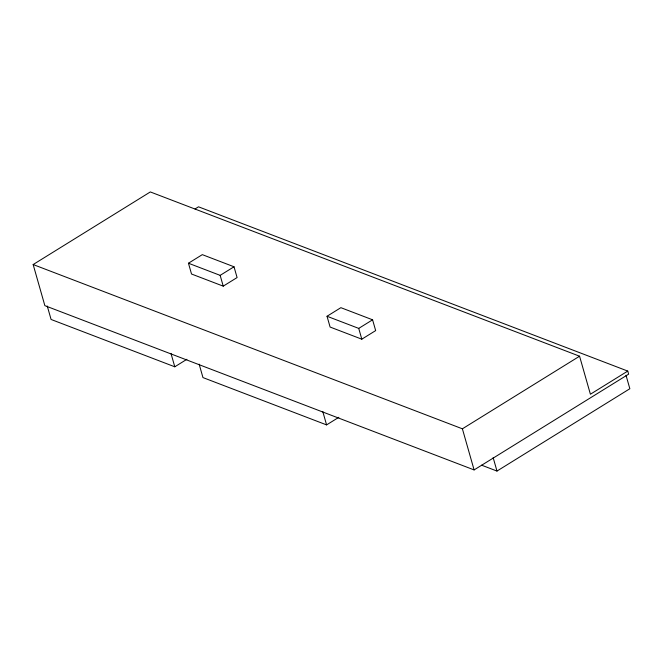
<?xml version="1.0" encoding="UTF-8"?>
<svg xmlns="http://www.w3.org/2000/svg" width="663" height="663" viewBox="0 0 663 663"><rect width="100%" height="100%" fill="white"/><g stroke="black" fill="none" stroke-linecap="round" stroke-linejoin="round"><path stroke-width="0.99" d="M33.15 264.545L150.327 191.939L579.57 356.205L590.401 394.228L627.753 371.081L628.632 374.164L474.103 469.918L44.86 305.651L33.15 264.545L462.393 428.812L579.57 356.205M195.03 208.969L198.51 206.815L627.753 371.081M188.449 263.228L202.306 254.642L234.014 266.775L237.089 277.565L223.232 286.151L191.524 274.018L188.449 263.228L220.157 275.36L234.014 266.775M47.255 306.033L51.084 319.458L174.783 366.796L186.9 359.288M327.025 316.259L340.881 307.673L372.589 319.806L375.664 330.597L361.807 339.183L330.099 327.05L327.025 316.259L358.733 328.392L372.589 319.806M199.14 364.153L202.961 377.579L326.586 424.892L338.843 417.3M481.587 465.177L496.985 471.061L629.85 388.733L626.021 375.299M493.156 457.636L496.985 471.061M462.393 428.812L474.103 469.918M358.733 328.392L361.807 339.183M322.765 411.466L326.586 424.892M220.157 275.36L223.232 286.151M170.963 353.371L174.783 366.796"/></g></svg>
